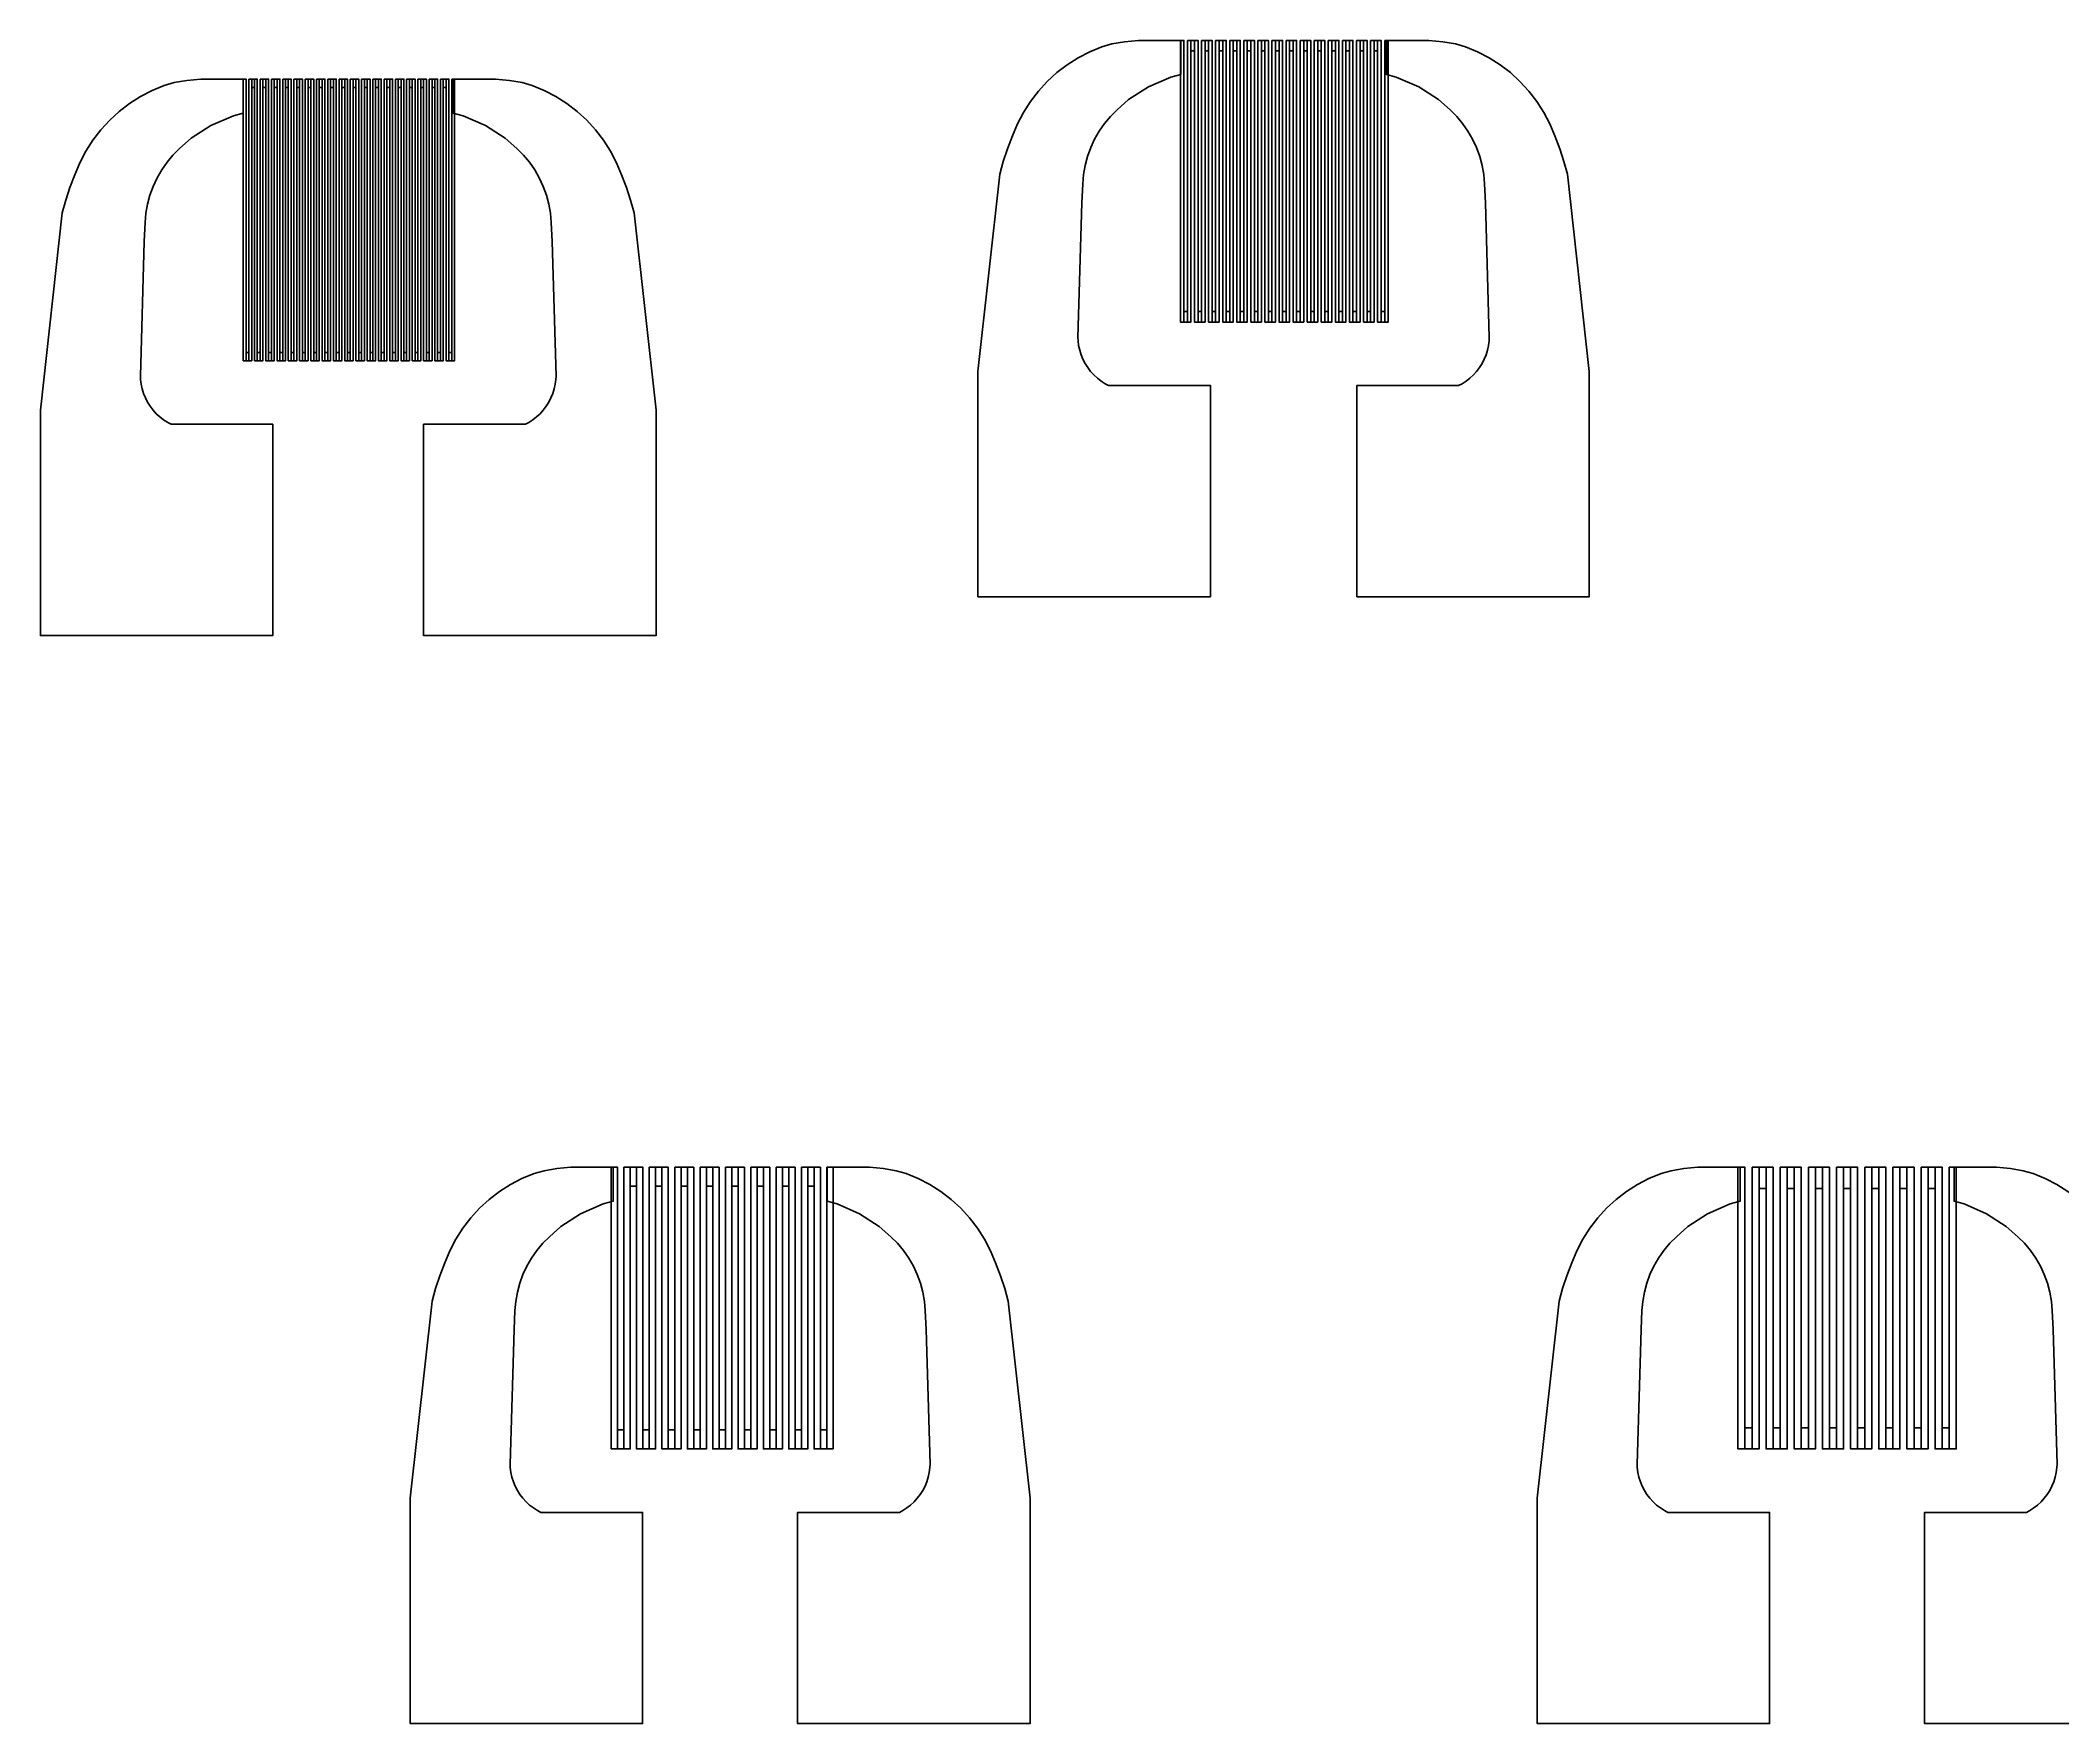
# Model space of a CAD drawing. Extents: x -62500 to 62500, y -62500 to 62500.
# Drawn here: x -27650 to 1017, y 4050 to 27950 of the extents above; entities that cross this region are included whole.
import ezdxf

# ---------------------------------------------------------------- set-up
doc = ezdxf.new("R2010")
doc.units = 0
doc.layers.add('1', color=60, linetype='CONTINUOUS')

# ---------------------------------------------------------------- blocks, each defined once
blk = doc.blocks.new('Sensing wire6')
at = {"layer": '1'}
blk.add_lwpolyline([(-5, 1968.5), (-5, -2031.5), (95, -2031.5), (95, 1968.5), (-5, 1968.5)], close=True, dxfattribs=at)
blk = doc.blocks.new('Connector6')
at = {"layer": '1'}
blk.add_lwpolyline([(-165, 315), (-165, 15), (-65, 15), (-65, 315), (-165, 315)], close=True, dxfattribs=at)
blk = doc.blocks.new('Sensing area6')
at = {"row_count": 2, "row_spacing": 0}
for name, p, column_count, column_spacing in [('Sensing wire6', (5, -68.5), 16, 200), ('Connector6', (465, 1585), 7, 400), ('Connector6', (265, -2115), 8, 400)]:
    blk.add_blockref(name, p, dxfattribs=dict(at, column_count=column_count, column_spacing=column_spacing))
blk = doc.blocks.new('pad')
at = {"layer": '1'}
blk.add_lwpolyline([(3180, 700), (2580, 700), (2380, 680), (2200, 650), (2058.31, 610.225), (1887.34, 539.405), (1723.19, 453.953), (1567.11, 354.52), (1420.29, 241.862), (1283.85, 116.836), (1158.82, -19.606), (1046.16, -166.425), (946.73, -322.504), (861.278, -486.655), (790.458, -657.63), (720, -840), (660, -1020), (610, -1200), (300, -4000), (300, -7200), (3600, -7200), (3600, -4200), (2154.71, -4200), (2107.19, -4175.06), (2049.85, -4138.25), (1995.94, -4096.59), (1945.86, -4050.39), (1900, -4000), (1858.7, -3945.8), (1822.29, -3888.22), (1791.04, -3827.67), (1765.17, -3764.63), (1744.91, -3699.58), (1730.38, -3633.01), (1721.72, -3565.43), (1719.75, -3516.55), (1775, -1605), (1788.06, -1336.49), (1799.35, -1204.96), (1822.06, -1074.91), (1856.02, -947.334), (1900.96, -823.205), (1956.56, -703.466), (2022.38, -589.027), (2097.92, -480.761), (2182.61, -379.491), (2275.8, -285.987), (2440, -140), (2720, 40), (3040, 180), (3180, 216.522), (3180, 700)], close=True, dxfattribs=at)
blk = doc.blocks.new('100um')
for name, p in [('pad', (-1950, 2700)), ('Sensing area6', (1200, 1500))]:
    blk.add_blockref(name, p)
at = {"yscale": -1, "rotation": -180}
blk.add_blockref('pad', (7450, 2700), dxfattribs=at)
blk = doc.blocks.new('Sensing wire5')
at = {"layer": '1'}
blk.add_lwpolyline([(0, 1968.5), (0, -2031.5), (90, -2031.5), (90, 1968.5), (0, 1968.5)], close=True, dxfattribs=at)
blk = doc.blocks.new('Connector5')
at = {"layer": '1'}
blk.add_lwpolyline([(-160, 300), (-160, 30), (-70, 30), (-70, 300), (-160, 300)], close=True, dxfattribs=at)
blk = doc.blocks.new('Sensing area5')
at = {"row_count": 2, "row_spacing": 0}
for name, p, column_count, column_spacing in [('Sensing wire5', (5, -68.5), 18, 180), ('Connector5', (435, 1600), 8, 360), ('Connector5', (255, -2130), 9, 360)]:
    blk.add_blockref(name, p, dxfattribs=dict(at, column_count=column_count, column_spacing=column_spacing))
blk = doc.blocks.new('90um')
for name, p in [('pad', (-1950, 2700)), ('Sensing area5', (1200, 1500))]:
    blk.add_blockref(name, p)
at = {"yscale": -1, "rotation": -180}
blk.add_blockref('pad', (7450, 2700), dxfattribs=at)
blk = doc.blocks.new('Connector1')
at = {"layer": '1'}
blk.add_lwpolyline([(-140, 240), (-140, 90), (-90, 90), (-90, 240), (-140, 240)], close=True, dxfattribs=at)
blk = doc.blocks.new('Sensing wire1')
at = {"layer": '1'}
blk.add_lwpolyline([(20, 1968.5), (20, -2031.5), (70, -2031.5), (70, 1968.5), (20, 1968.5)], close=True, dxfattribs=at)
blk = doc.blocks.new('Sensing area1')
at = {"row_count": 2, "row_spacing": 0}
for name, p, column_count, column_spacing in [('Sensing wire1', (5, -68.5), 30, 100), ('Connector1', (315, 1660), 14, 200), ('Connector1', (215, -2190), 15, 200)]:
    blk.add_blockref(name, p, dxfattribs=dict(at, column_count=column_count, column_spacing=column_spacing))
blk = doc.blocks.new('50um')
for name, p in [('pad', (-1950, 2700)), ('Sensing area1', (1200, 1500))]:
    blk.add_blockref(name, p)
at = {"yscale": -1, "rotation": -180}
blk.add_blockref('pad', (7330, 2700), dxfattribs=at)
blk = doc.blocks.new('Sensing wire')
at = {"layer": '1'}
blk.add_lwpolyline([(25, 1968.5), (25, -2031.5), (65, -2031.5), (65, 1968.5), (25, 1968.5)], close=True, dxfattribs=at)
blk = doc.blocks.new('Connector')
at = {"layer": '1'}
blk.add_lwpolyline([(-135, 225), (-135, 105), (-95, 105), (-95, 225), (-135, 225)], close=True, dxfattribs=at)
blk = doc.blocks.new('Sensing area')
at = {"row_count": 2, "row_spacing": 0}
for name, p, column_count, column_spacing in [('Sensing wire', (5, -68.5), 38, 80), ('Connector', (285, 1675), 18, 160), ('Connector', (205, -2205), 19, 160)]:
    blk.add_blockref(name, p, dxfattribs=dict(at, column_count=column_count, column_spacing=column_spacing))
blk = doc.blocks.new('40um')
for name, p in [('pad', (-1950, 2700)), ('Sensing area', (1200, 1500))]:
    blk.add_blockref(name, p)
at = {"yscale": -1, "rotation": -180}
blk.add_blockref('pad', (7390, 2700), dxfattribs=at)

msp = doc.modelspace()

# ---------------------------------------------------------------- block references
for name, p in [('50um', (-12690, 24550)), ('40um', (-26000, 24000)), ('90um', (-20750, 8550)), ('100um', (-4750, 8550))]:
    msp.add_blockref(name, p)

doc.saveas('drawing.dxf')
